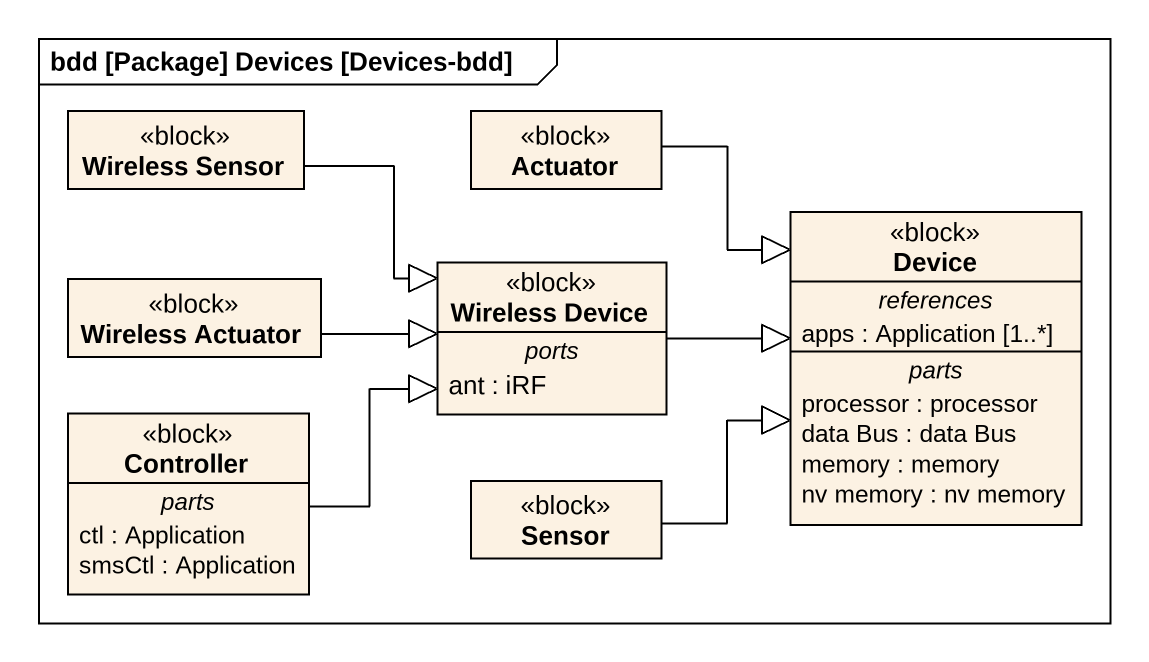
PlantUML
@startuml
mainframe bdd [Package] Devices [Devices-bdd]
hide circle
hide empty members
class "Wireless Sensor" as Wireless_Sensor <<block>>
class Actuator <<block>>
class Device <<block>> {
  -- references --
  apps : Application [1..*]
  -- parts --
  processor : processor
  data Bus : data Bus
  memory : memory
  nv memory : nv memory
}
class "Wireless Actuator" as Wireless_Actuator <<block>>
class "Wireless Device" as Wireless_Device <<block>> {
  -- ports --
  ant : iRF
}
class Controller <<block>> {
  -- parts --
  ctl : Application
  smsCtl : Application
}
class Sensor <<block>>
Wireless_Sensor -right-|> Wireless_Device
Actuator -right-|> Device
Wireless_Actuator -right-|> Wireless_Device
Wireless_Device -right-|> Device
Controller -right-|> Wireless_Device
Sensor -right-|> Device
@enduml
